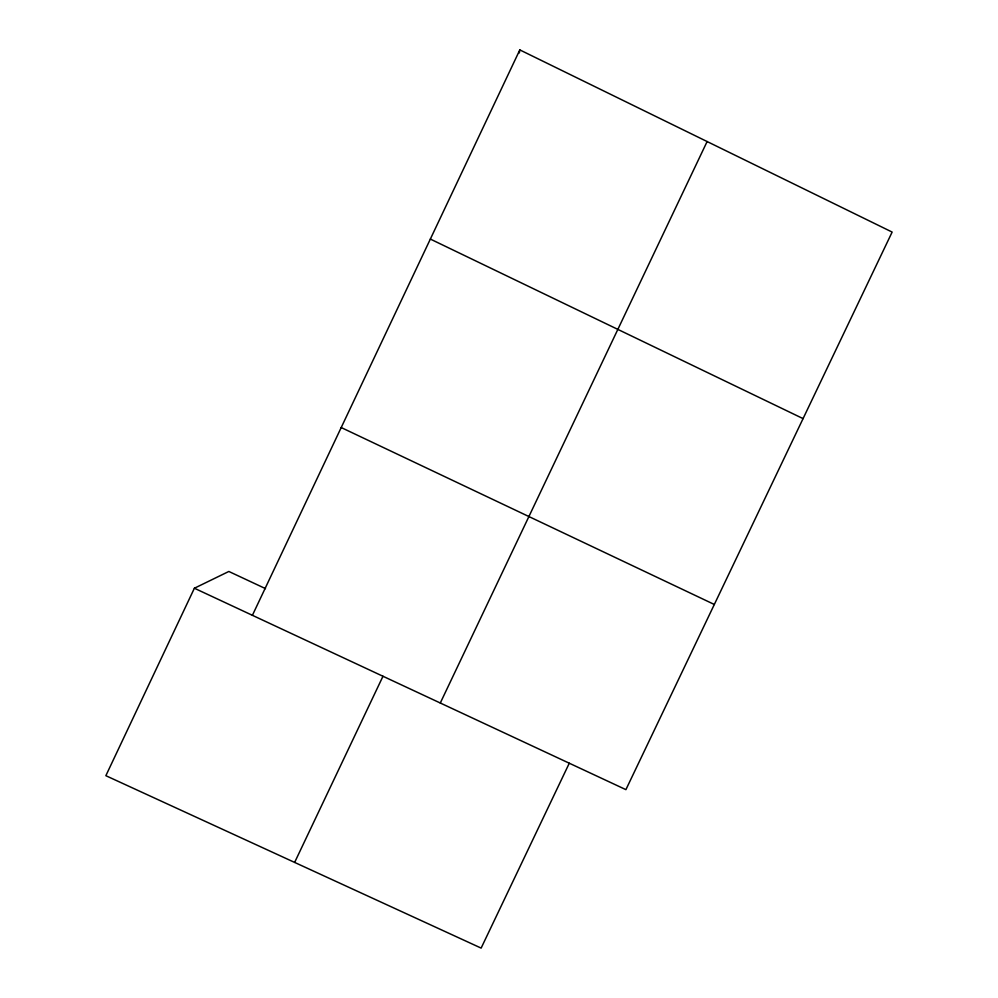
<?xml version="1.0" encoding="UTF-8"?>
<svg xmlns="http://www.w3.org/2000/svg" width="998" height="998" viewBox="0 0 998 998"><rect width="100%" height="100%" fill="white"/><g stroke="black" fill="none" stroke-linecap="round" stroke-linejoin="round"><path stroke-width="1.5" d="M519.334 52.931L519.821 49.9L892.137 232.072L625.908 789.643L194.385 588.234L105.863 775.695L481.136 948.1L569.284 763.221M252.407 615.304L519.821 49.9M294.635 862.422L382.983 676.257M440.293 703.004L707.12 141.541M194.385 588.234L228.841 571.467L265.505 588.62M341.216 427.543L714.331 604.476M430.35 239.071L803.066 418.611"/></g></svg>
